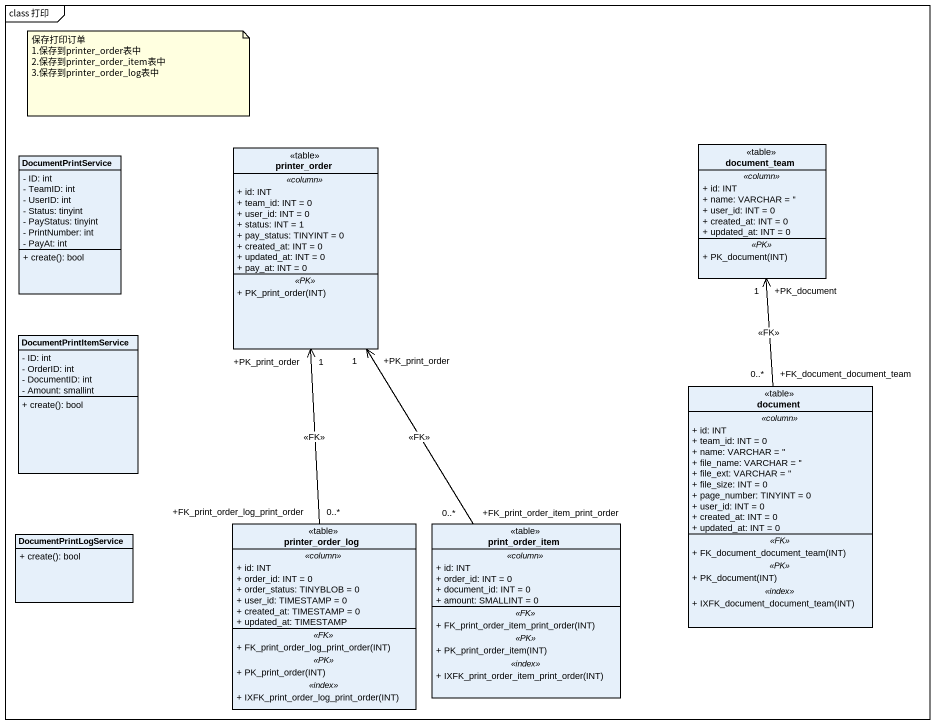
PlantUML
@startuml
mainframe class 打印
hide circle
hide empty members
skinparam classAttributeIconSize 0
class DocumentPrintService {
  - ID: int
  - TeamID: int
  - UserID: int
  - Status: tinyint
  - PayStatus: tinyint
  - PrintNumber: int
  - PayAt: int
  + create(): bool
}
class printer_order <<table>> {
  .. <<column>> ..
  + id: INT
  + team_id: INT = 0
  + user_id: INT = 0
  + status: INT = 1
  + pay_status: TINYINT = 0
  + created_at: INT = 0
  + updated_at: INT = 0
  + pay_at: INT = 0
  .. <<PK>> ..
  + PK_print_order(INT)
}
class document_team <<table>> {
  .. <<column>> ..
  + id: INT
  + name: VARCHAR = ''
  + user_id: INT = 0
  + created_at: INT = 0
  + updated_at: INT = 0
  .. <<PK>> ..
  + PK_document(INT)
}
class DocumentPrintItemService {
  - ID: int
  - OrderID: int
  - DocumentID: int
  - Amount: smallint
  + create(): bool
}
class document <<table>> {
  .. <<column>> ..
  + id: INT
  + team_id: INT = 0
  + name: VARCHAR = ''
  + file_name: VARCHAR = ''
  + file_ext: VARCHAR = ''
  + file_size: INT = 0
  + page_number: TINYINT = 0
  + user_id: INT = 0
  + created_at: INT = 0
  + updated_at: INT = 0
  .. <<FK>> ..
  + FK_document_document_team(INT)
  .. <<PK>> ..
  + PK_document(INT)
  .. <<index>> ..
  + IXFK_document_document_team(INT)
}
class DocumentPrintLogService {
  + create(): bool
}
class printer_order_log <<table>> {
  .. <<column>> ..
  + id: INT
  + order_id: INT = 0
  + order_status: TINYBLOB = 0
  + user_id: TIMESTAMP = 0
  + created_at: TIMESTAMP = 0
  + updated_at: TIMESTAMP
  .. <<FK>> ..
  + FK_print_order_log_print_order(INT)
  .. <<PK>> ..
  + PK_print_order(INT)
  .. <<index>> ..
  + IXFK_print_order_log_print_order(INT)
}
class print_order_item <<table>> {
  .. <<column>> ..
  + id: INT
  + order_id: INT = 0
  + document_id: INT = 0
  + amount: SMALLINT = 0
  .. <<FK>> ..
  + FK_print_order_item_print_order(INT)
  .. <<PK>> ..
  + PK_print_order_item(INT)
  .. <<index>> ..
  + IXFK_print_order_item_print_order(INT)
}
document "+FK_document_document_team\n0..*" -up-> "+PK_document\n1" document_team : <<FK>>
printer_order_log "+FK_print_order_log_print_order\n0..*" -up-> "+PK_print_order\n1" printer_order : <<FK>>
print_order_item "+FK_print_order_item_print_order\n0..*" -up-> "+PK_print_order\n1" printer_order : <<FK>>
note as N1
  保存打印订单
  1.保存到printer_order表中
  2.保存到printer_order_item表中
  3.保存到printer_order_log表中
end note
@enduml
